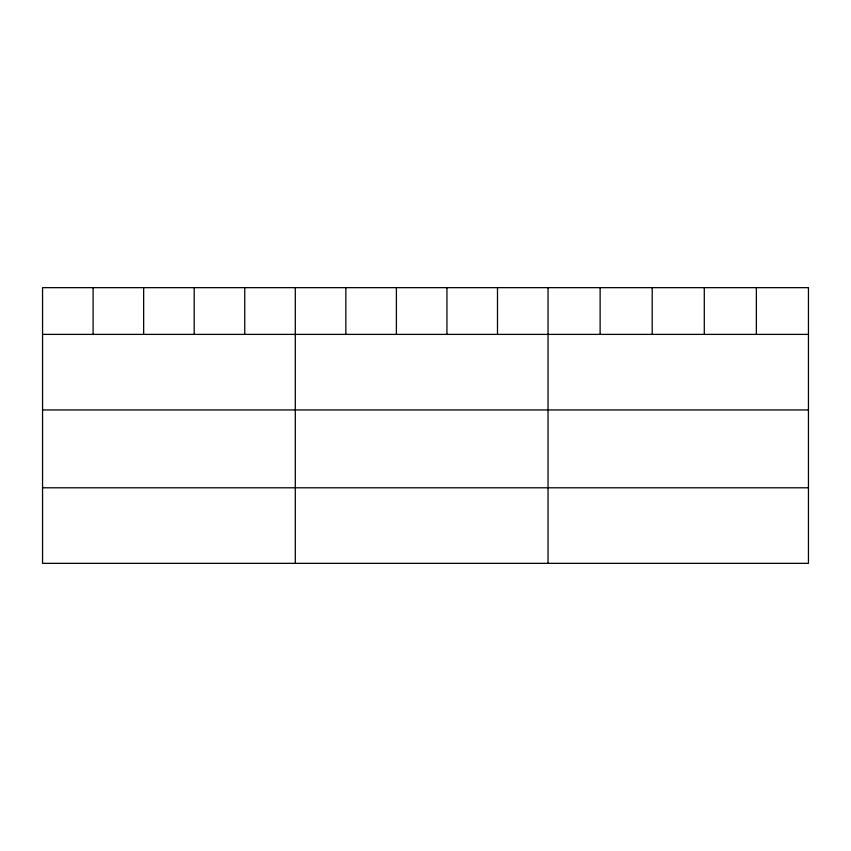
<?xml version="1.0" encoding="UTF-8"?>
<svg xmlns="http://www.w3.org/2000/svg" width="851" height="851" viewBox="0 0 851 851"><rect width="100%" height="100%" fill="white"/><g stroke="black" fill="none" stroke-linecap="round" stroke-linejoin="round"><path stroke-width="1.28" d="M42.55 334.39L808.45 334.39M42.55 409.948L808.45 409.948M42.55 487.793L808.45 487.793M756.369 287.659L756.369 334.39M704.288 287.659L704.288 334.39M652.206 287.659L652.206 334.39M600.125 287.659L600.125 334.39M548.044 287.659L548.044 563.341M497.495 287.659L497.495 334.39M446.945 287.659L446.945 334.39M396.396 287.659L396.396 334.39M345.846 287.659L345.846 334.39M295.297 287.659L295.297 563.341M244.748 287.659L244.748 334.39M194.198 287.659L194.198 334.39M143.649 287.659L143.649 334.39M93.099 287.659L93.099 334.39M808.45 287.659L42.55 287.659L42.55 563.341L808.45 563.341L808.45 287.659"/></g></svg>
